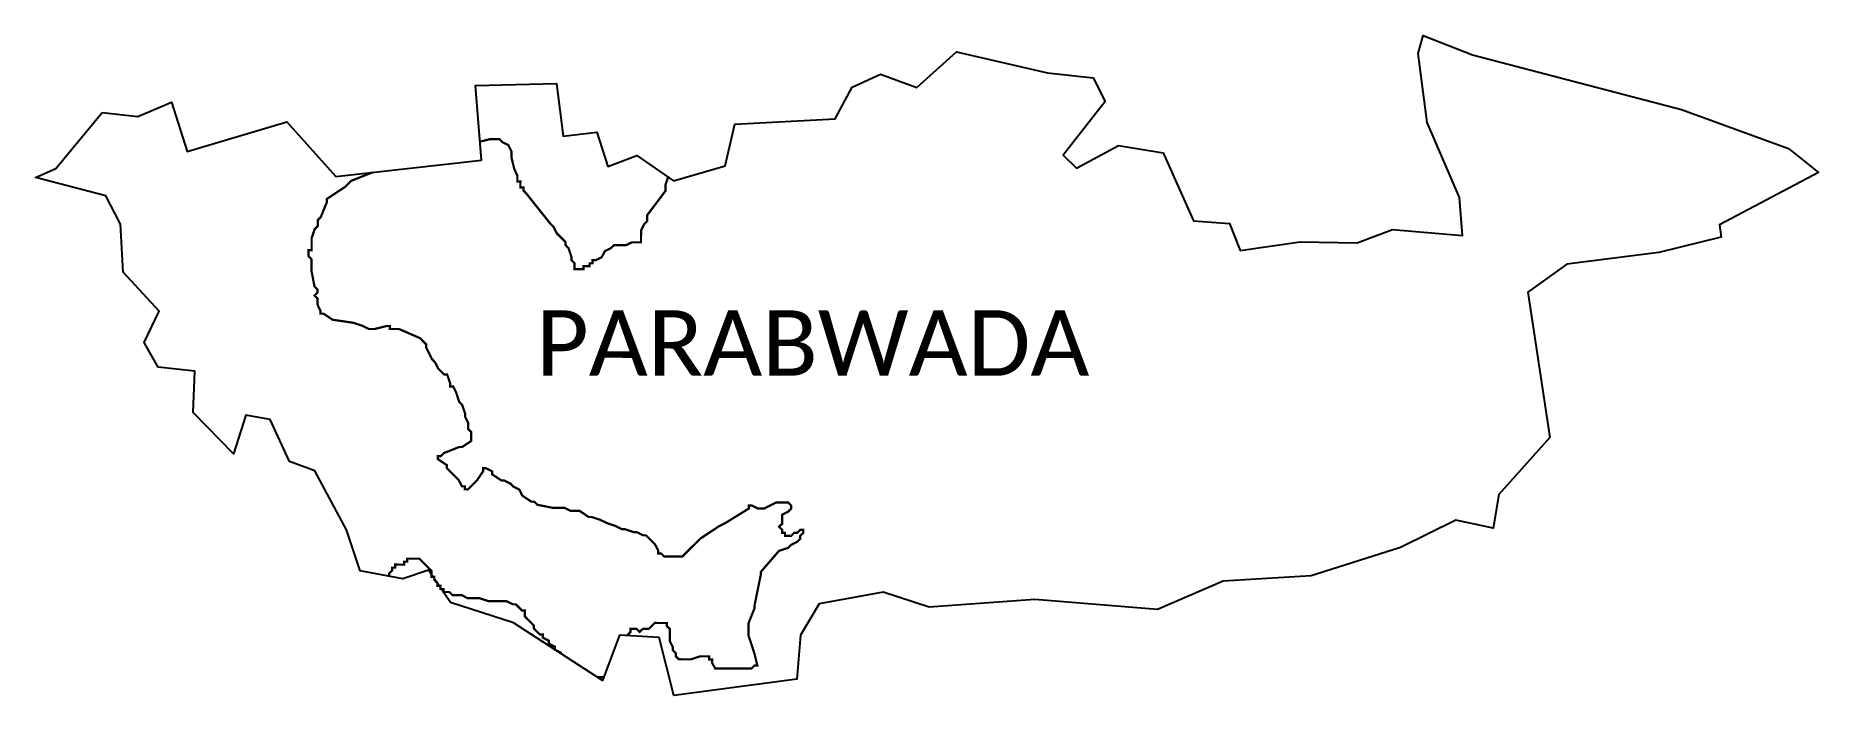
# Model space of a CAD drawing. Header units: metres. Extents: x 353900 to 356293, y 1752466 to 1753352.
import ezdxf

# ---------------------------------------------------------------- set-up
doc = ezdxf.new("R2010")
doc.units = ezdxf.units.M
doc.layers.add('ddddd', color=7, linetype='Continuous')
doc.layers.add('HAZARDS LINE', color=1, linetype='Continuous')
doc.styles.get("Standard").update_dxf_attribs({"font": 'simplex.shx'})

msp = doc.modelspace()

# ---------------------------------------------------------------- linework, layer by layer
at = {"color": 3, "true_color": 0x00ff00, "flags": 128}
msp.add_lwpolyline([(353989.2, 1753249.1), (354037.2, 1753243.5)], dxfattribs=at)
at = {"layer": 'ddddd', "color": 3, "true_color": 0x00ff00}
for points in [[(354037.2, 1753243.5, 0), (354082.3, 1753262.8, 0), (354103.3, 1753196.5, 0), (354237.2, 1753236.3, 0), (354302.8, 1753162.8, 0), (354498.4, 1753185.1, 0), (354490.6, 1753285.2, 0), (354599, 1753287.9, 0), (354608.2, 1753217.1, 0), (354653.3, 1753222.3, 0), (354668, 1753176.2, 0), (354706.9, 1753191, 0), (354756.1, 1753157.3, 0), (354825.7, 1753177.3, 0), (354838.7, 1753233.3, 0), (354973.1, 1753240.6, 0), (354996, 1753283, 0), (355034.2, 1753300.4, 0), (355083, 1753282.7, 0), (355135.9, 1753330.6, 0), (355258.3, 1753302.1, 0), (355319.5, 1753295.6, 0), (355335.4, 1753263.5, 0), (355279.3, 1753191.4, 0), (355297.2, 1753174.1, 0), (355353.7, 1753204.6, 0), (355413.5, 1753194.6, 0), (355454.1, 1753103.3, 0), (355502.3, 1753099.9, 0), (355516.7, 1753063.6, 0), (355597.3, 1753075.3, 0), (355673.8, 1753074, 0), (355721.1, 1753091.6, 0), (355815.3, 1753083.6, 0), (355811.2, 1753134.9, 0), (355767.6, 1753235.7, 0), (355755.7, 1753328.2, 0), (355762.6, 1753352.2, 0), (355828.8, 1753326.5, 0), (356109.4, 1753252.9, 0), (356252.9, 1753200.6, 0), (356292.9, 1753168.3, 0), (356160, 1753097.9, 0), (356162.3, 1753081.7, 0), (356078.8, 1753061.1, 0), (355955.2, 1753045.2, 0), (355903.1, 1753007.6, 0), (355932.6, 1752812.2, 0), (355932.6, 1752812.2, 0)], [(355932.6, 1752812.2, 0), (355863.8, 1752736, 0), (355856.6, 1752690.6, 0), (355806.1, 1752701.2, 0), (355732, 1752664.5, 0), (355612, 1752626.5, 0), (355493.9, 1752619.3, 0), (355405.8, 1752581.2, 0), (355241.3, 1752594.7, 0), (355099.5, 1752584.6, 0), (355037.8, 1752604.7, 0), (354951.5, 1752588.8, 0), (354926.5, 1752547.1, 0), (354921.6, 1752487.9, 0), (354756.7, 1752466.1, 0), (354736.8, 1752543.9, 0), (354683.8, 1752546.9, 0), (354660.8, 1752486.2, 0), (354541.3, 1752563.6, 0), (354456.7, 1752590.8, 0), (354427.4, 1752634.2, 0), (354392.9, 1752622.7, 0), (354335.5, 1752633.2, 0), (354317.2, 1752688.6, 0), (354274.7, 1752767.7, 0), (354240.8, 1752780.3, 0), (354215, 1752836.7, 0), (354182.2, 1752842.2, 0), (354165.8, 1752790.4, 0), (354111.4, 1752845.8, 0), (354113.8, 1752901.3, 0), (354064.3, 1752906.7, 0), (354045.6, 1752939.9, 0), (354065.9, 1752982, 0), (354017.4, 1753034.4, 0), (354014, 1753098.8, 0), (353994.1, 1753136.8, 0), (353900, 1753161.8, 0), (353927, 1753173.5, 0), (353989.2, 1753249.1, 0)]]:
    msp.add_polyline3d(points, dxfattribs=at)
at = {"layer": 'HAZARDS LINE', "lineweight": 18, "const_width": 3}
for points in [[(354496.5, 1753209.8), (354510.3, 1753213.2), (354522.5, 1753213.2), (354526.5, 1753209.1), (354534.6, 1753205), (354538.6, 1753196.9), (354538.6, 1753188.8), (354542.6, 1753172.5), (354546.6, 1753164.4), (354546.6, 1753160.4), (354546.6, 1753156.3), (354550.7, 1753156.3), (354550.6, 1753152.2), (354550.6, 1753148.2), (354554.7, 1753148.2), (354554.7, 1753144.1), (354558.7, 1753140), (354591, 1753099.4), (354595.1, 1753095.3), (354599.1, 1753087.2), (354607.2, 1753079), (354611.2, 1753074.9), (354611.2, 1753070.9), (354615.2, 1753066.8), (354619.3, 1753054.6), (354619.2, 1753050.6), (354623.3, 1753046.5), (354623.3, 1753038.4), (354627.3, 1753038.4), (354631.4, 1753038.4), (354635.4, 1753038.3), (354635.4, 1753042.4), (354639.5, 1753042.4), (354643.5, 1753042.4), (354643.6, 1753046.4), (354647.6, 1753046.4), (354647.6, 1753050.5), (354651.7, 1753050.5), (354659.8, 1753054.5), (354663.9, 1753062.6), (354672, 1753066.6), (354676.1, 1753070.6), (354680.2, 1753070.6), (354684.2, 1753070.6), (354688.3, 1753070.6), (354692.3, 1753070.6), (354700.4, 1753074.6), (354704.5, 1753074.6), (354708.6, 1753074.6), (354712.6, 1753074.6), (354712.6, 1753078.6), (354712.6, 1753082.7), (354712.7, 1753086.7), (354712.7, 1753090.8), (354716.8, 1753098.9), (354720.8, 1753102.9), (354720.8, 1753107), (354720.9, 1753111.1), (354745.3, 1753143.4), (354745.3, 1753151.5), (354748.9, 1753162.2)], [(354694.5, 1752546.3), (354694.5, 1752547.3), (354698.6, 1752551.3), (354698.6, 1752555.4), (354702.6, 1752555.3), (354706.7, 1752555.3), (354710.7, 1752551.3), (354714.8, 1752555.3), (354718.9, 1752555.3), (354722.9, 1752555.3), (354727, 1752559.3), (354731.1, 1752563.4), (354735.1, 1752563.3), (354739.2, 1752563.3), (354743.2, 1752563.3), (354747.3, 1752563.3), (354747.3, 1752559.2), (354751.3, 1752555.2), (354751.3, 1752551.1), (354751.3, 1752547.1), (354751.3, 1752543), (354751.3, 1752538.9), (354755.3, 1752530.8), (354755.3, 1752526.8), (354759.3, 1752522.7), (354759.3, 1752518.6), (354763.3, 1752514.6), (354767.4, 1752514.5), (354771.5, 1752514.5), (354775.5, 1752514.5), (354779.6, 1752514.5), (354791.8, 1752518.5), (354795.8, 1752518.5), (354803.9, 1752518.5), (354803.9, 1752514.4), (354808, 1752514.4), (354807.9, 1752510.3), (354812, 1752502.2), (354816, 1752502.2), (354824.1, 1752502.2), (354832.3, 1752502.1), (354844.4, 1752502.1), (354856.6, 1752502.1), (354860.6, 1752502), (354864.7, 1752506.1), (354868.8, 1752506.1), (354864.8, 1752522.3), (354856.8, 1752546.7), (354856.8, 1752558.8), (354856.8, 1752562.9), (354865, 1752583.2), (354865, 1752587.2), (354873.3, 1752627.8), (354873.3, 1752631.8), (354897.7, 1752660.1), (354909.9, 1752664.1), (354914, 1752668.2), (354922.1, 1752672.2), (354926.2, 1752676.2), (354926.2, 1752680.3), (354930.3, 1752684.3), (354930.3, 1752688.4), (354926.2, 1752688.4), (354922.1, 1752684.4), (354918.1, 1752684.4), (354914, 1752680.3), (354910, 1752680.4), (354905.9, 1752680.4), (354905.9, 1752684.4), (354901.9, 1752684.4), (354901.9, 1752688.5), (354897.8, 1752692.6), (354901.9, 1752696.6), (354901.9, 1752700.7), (354901.9, 1752704.7), (354901.9, 1752708.8), (354910.1, 1752712.8), (354914.1, 1752716.9), (354914.2, 1752720.9), (354910.1, 1752725), (354898, 1752725), (354893.9, 1752725), (354877.6, 1752717), (354869.5, 1752717), (354861.4, 1752721.1), (354857.4, 1752721.1), (354857.4, 1752717.1), (354824.8, 1752696.9), (354816.7, 1752692.9), (354792.3, 1752676.7), (354772, 1752656.5), (354767.9, 1752652.5), (354763.8, 1752652.5), (354759.8, 1752652.5), (354747.6, 1752652.5), (354743.6, 1752652.6), (354739.5, 1752656.6), (354735.5, 1752656.6), (354735.5, 1752660.7), (354731.4, 1752668.8), (354727.4, 1752672.9), (354723.4, 1752677), (354719.3, 1752681), (354715.3, 1752681.1), (354707.2, 1752685.1), (354703.1, 1752685.2), (354691, 1752689.3), (354686.9, 1752689.3), (354678.8, 1752693.4), (354666.7, 1752697.5), (354658.6, 1752701.5), (354646.4, 1752705.6), (354642.3, 1752705.7), (354630.2, 1752713.8), (354618, 1752713.9), (354609.9, 1752717.9), (354601.8, 1752718), (354593.7, 1752718), (354573.4, 1752722.1), (354569.4, 1752726.2), (354565.4, 1752726.2), (354553.2, 1752734.4), (354549.2, 1752742.5), (354541.1, 1752746.6), (354537, 1752750.7), (354528.9, 1752754.7), (354524.9, 1752754.8), (354512.8, 1752762.9), (354512.8, 1752767), (354504.7, 1752771.1), (354500.6, 1752771.1), (354500.6, 1752767), (354492.4, 1752754.9), (354484.3, 1752746.8), (354480.2, 1752742.7), (354476.2, 1752742.8), (354476.2, 1752746.8), (354472.1, 1752746.8), (354468.1, 1752755), (354464.1, 1752759), (354460, 1752763.1), (354451.9, 1752771.2), (354452, 1752775.3), (354439.8, 1752783.5), (354439.8, 1752787.5), (354443.9, 1752787.5), (354448, 1752791.5), (354468.3, 1752799.6), (354472.3, 1752799.6), (354484.5, 1752807.6), (354484.5, 1752811.7), (354484.5, 1752815.8), (354484.6, 1752819.8), (354480.5, 1752823.9), (354480.5, 1752827.9), (354480.6, 1752832), (354476.5, 1752840.1), (354476.5, 1752844.2), (354472.5, 1752856.4), (354468.5, 1752860.4), (354464.5, 1752872.6), (354460.4, 1752880.8), (354456.4, 1752880.8), (354456.4, 1752884.8), (354452.4, 1752897), (354448.3, 1752897), (354444.3, 1752901.1), (354440.3, 1752905.2), (354436.2, 1752913.3), (354432.2, 1752917.4), (354428.2, 1752925.5), (354424.1, 1752933.6), (354424.1, 1752937.7), (354420.1, 1752941.7), (354416.1, 1752945.8), (354387.7, 1752958.1), (354383.7, 1752958.1), (354375.5, 1752958.1), (354375.6, 1752962.2), (354371.5, 1752962.2), (354355.3, 1752958.2), (354347.1, 1752958.2), (354339.1, 1752962.3), (354326.9, 1752966.4), (354298.5, 1752970.6), (354286.4, 1752978.7), (354282.3, 1752978.8), (354282.3, 1752982.8), (354278.3, 1752990.9), (354278.3, 1752999), (354274.3, 1753003.1), (354278.4, 1753007.2), (354278.4, 1753011.2), (354274.3, 1753015.3), (354270.4, 1753035.6), (354270.4, 1753043.7), (354270.4, 1753051.8), (354266.4, 1753055.9), (354266.4, 1753059.9), (354266.4, 1753064), (354270.5, 1753064), (354270.5, 1753068), (354270.5, 1753080.2), (354274.6, 1753092.4), (354278.7, 1753096.4), (354278.7, 1753100.5), (354278.7, 1753104.5), (354282.8, 1753108.6), (354291, 1753128.8), (354291, 1753132.9), (354315.4, 1753149), (354323.5, 1753157.1), (354351.9, 1753168.4)], [(354374.4, 1752626.1), (354374.4, 1752629.5), (354378.4, 1752633.6), (354378.5, 1752637.6), (354382.5, 1752637.6), (354382.5, 1752641.7), (354386.6, 1752641.7), (354390.6, 1752641.6), (354394.7, 1752641.6), (354394.7, 1752645.7), (354398.8, 1752645.7), (354398.8, 1752649.7), (354402.8, 1752649.7), (354406.9, 1752649.7), (354410.9, 1752649.7), (354415, 1752649.7), (354419, 1752645.6), (354423.1, 1752641.5), (354427.1, 1752637.5), (354431.2, 1752633.4), (354431.2, 1752629.3), (354431.1, 1752625.3), (354435.2, 1752625.3), (354435.2, 1752621.2), (354439.2, 1752617.1), (354439.2, 1752613.1), (354443.3, 1752613.1), (354443.2, 1752609), (354447.3, 1752609), (354447.3, 1752604.9), (354451.3, 1752604.9), (354455.4, 1752604.9), (354459.4, 1752600.8), (354463.5, 1752600.8), (354467.6, 1752600.8), (354471.6, 1752600.8), (354479.7, 1752596.7), (354491.9, 1752596.7), (354495.9, 1752596.6), (354508.1, 1752592.5), (354512.1, 1752592.5), (354524.3, 1752592.5), (354528.4, 1752592.5), (354532.4, 1752592.5), (354540.5, 1752588.4), (354544.6, 1752588.4), (354548.6, 1752584.3), (354552.7, 1752580.2), (354556.7, 1752580.2), (354556.7, 1752576.1), (354556.7, 1752572.1), (354560.7, 1752568), (354564.8, 1752563.9), (354568.8, 1752559.9), (354568.8, 1752555.8), (354576.9, 1752547.7), (354580.9, 1752547.7), (354580.9, 1752543.6), (354589, 1752539.5), (354589, 1752535.5), (354597.1, 1752531.4), (354597.1, 1752527.3), (354605.2, 1752523.2), (354605.2, 1752522.2)], [(354653.9, 1752490.6), (354657.8, 1752490.6), (354662.4, 1752490.6)]]:
    msp.add_lwpolyline(points, dxfattribs=at)

# ---------------------------------------------------------------- texts
at = {"layer": 'ddddd', "insert": (354571.7, 1752983.4), "char_height": 87.89, "attachment_point": 1, "rotation": 359.9793}
msp.add_mtext_dynamic_manual_height_columns('{\\fCalibri|b0|i0|c0|p34;PARABWADA}', width=867.282, gutter_width=439.5, heights=[0], dxfattribs=at)

doc.saveas('drawing.dxf')
